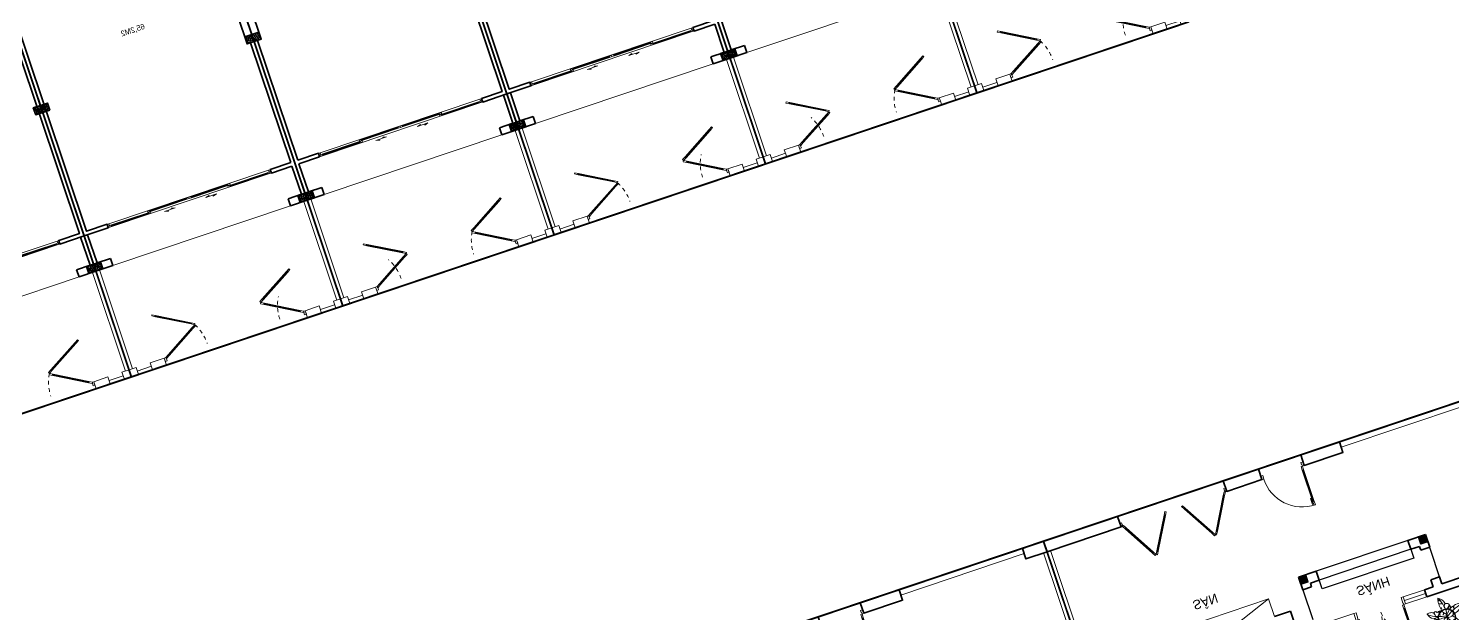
# Model space of a CAD drawing. Header units: metres. Extents: x 568336 to 569219, y 2065964 to 2066430.
# Drawn here: x 568535.87 to 568574.19, y 2066156.67 to 2066172.41 of the extents above; entities that cross this region are included whole.
import ezdxf

# ---------------------------------------------------------------- set-up
doc = ezdxf.new("R2010")
doc.units = ezdxf.units.M
for name, pattern in [('$AUDIT_BAD_LTYPE2', [0]), ('CENTER', [2, 1.25, -0.25, 0.25, -0.25]), ('HIDDEN', [0.375, 0.25, -0.125])]:
    doc.linetypes.add(name, pattern=pattern)
doc.layers.get('0').update_dxf_attribs({"linetype": 'CONTINUOUS'})
for name, color, linetype, lineweight in [('-CONCRETE', 1, 'CONTINUOUS', 35), ('-DIM', 9, 'CONTINUOUS', 13), ('-DOOR', 137, 'CONTINUOUS', 9), ('-HATCH', 8, 'CONTINUOUS', 5), ('-KH', 143, 'CONTINUOUS', 13), ('-LINE1', 7, 'CONTINUOUS', 18), ('-RANH GIOI KHU DAT', 12, 'CENTER', 18), ('-STEEL1', 1, 'CONTINUOUS', 35), ('-TEXT', 7, 'CONTINUOUS', 15), ('-WALL', 4, 'CONTINUOUS', 35), ('A-Cay', 75, 'CONTINUOUS', 5), ('TEXT25', 2, 'CONTINUOUS', 13)]:
    doc.layers.add(name, color=color, linetype=linetype, lineweight=lineweight)
doc.layers.add('SOLO', color=7, linetype='CONTINUOUS')
doc.styles.add('T1', font='', dxfattribs={"height": 200})
doc.styles.get('T1').set_extended_font_data('VNgeometric Light')

# ---------------------------------------------------------------- blocks, each defined once
blk = doc.blocks.new('*U118')
at = {"color": 8, "ltscale": 100}
for p, q in [((50, 100), (4580, 100)), ((50, 0), (4580, 0))]:
    blk.add_line(p, q, dxfattribs=at)
at = {"ltscale": 100}
for p, q in [((105, 45), (1148, 45)), ((1148, 10), (105, 10)), ((1218, 90), (2245, 90)), ((2245, 55), (1218, 55)), ((3413, 90), (2385, 90)), ((2385, 55), (3413, 55)), ((4525, 45), (3483, 45)), ((3483, 10), (4525, 10))]:
    blk.add_line(p, q, dxfattribs=at)
for points in [[(50, 100), (0, 100), (0, 0), (50, 0), (50, 10), (35, 10), (35, 45), (50, 45)], [(4630, 0), (4580, 0), (4580, 10), (4595, 10), (4595, 45), (4580, 45), (4580, 100), (4630, 100)]]:
    blk.add_lwpolyline(points, close=True)
for points in [[(105, 32), (95, 32), (95, 22), (105, 22), (105, 10), (35, 10), (35, 45), (105, 45)], [(1148, 90), (1218, 90), (1218, 77), (1208, 77), (1208, 67), (1218, 67), (1218, 55), (1148, 55)], [(1218, 10), (1148, 10), (1148, 22), (1158, 22), (1158, 32), (1148, 32), (1148, 45), (1218, 45)], [(2245, 67), (2255, 67), (2255, 77), (2245, 77), (2245, 90), (2315, 90), (2315, 55), (2245, 55)], [(2385, 67), (2375, 67), (2375, 77), (2385, 77), (2385, 90), (2315, 90), (2315, 55), (2385, 55)], [(3483, 90), (3413, 90), (3413, 77), (3423, 77), (3423, 67), (3413, 67), (3413, 55), (3483, 55)], [(3413, 10), (3483, 10), (3483, 22), (3473, 22), (3473, 32), (3483, 32), (3483, 45), (3413, 45)], [(4525, 32), (4535, 32), (4535, 22), (4525, 22), (4525, 10), (4595, 10), (4595, 45), (4525, 45)]]:
    blk.add_lwpolyline(points, close=True, dxfattribs=at)
at = {"color": 8, "ltscale": 100}
for points in [[(1158, 32), (1158, 22), (95, 22), (95, 32)], [(1208, 67), (1208, 77), (2255, 77), (2255, 67)], [(3423, 67), (3423, 77), (2375, 77), (2375, 67)], [(3473, 32), (3473, 22), (4535, 22), (4535, 32)]]:
    blk.add_lwpolyline(points, close=True, dxfattribs=at)
for points in [[(1677, -65), (1677, -90), (1577, -65), (1877, -65), (1777, -40), (1777, -65)], [(2954, -65), (2954, -90), (3054, -65), (2754, -65), (2854, -40), (2854, -65)]]:
    blk.add_lwpolyline(points)
blk = doc.blocks.new('18x35')
at = {"layer": '-HATCH'}
h = blk.add_hatch(dxfattribs=at)
h.set_pattern_fill('CHAU-01', color=256, scale=10, pattern_type=2)
h.set_pattern_definition([(50, (0, 0), (71.726018, -6.275213), [7.5, -82.5]), (355, (0, 0), (-13.875133, 75.219213), [6, -66]), (100.4514, (5.98, -0.52), (57.85094, 68.943954), [6.37402, -70.11421]), (46.1842, (0, 20), (106.724105, -16.5519), [11.25, -123.75]), (96.6356, (8.89, 18.62), (93.46627, 97.41179), [9.56103, -105.1713]), (351.1842, (0, 20), (93.4662, 97.41186), [9, -99]), (21, (10, 15), (59.690705, -40.26189), [7.5, -82.5]), (326, (10, 15), (24.331533, 72.515005), [6, -66]), (71.4514, (14.974, 11.645), (84.022263, 32.25305), [6.37402, -70.11421]), (37.5, (0, 0), (1.2159855, 33.2893854), [0, -65.2, 0, -67, 0, -66.25]), (7.5, (0, 0), (26.306954, 39.441171), [0, -38.2, 0, -63.7, 0, -25.25]), (327.5, (-22.3, 0), (53.3822436, -2.255487), [0, -25, 0, -78, 0, -103.5]), (317.5, (-32.3, 0), (58.318617, 10.010498), [0, -32.5, 0, -51.8, 0, -73.5]), (45, (0, 0), (-30.052038, 30.052038), []), (45, (0, 12.25), (-30.052038, 30.052038), [])])
h.paths.add_polyline_path([(96508, 47993), (96508, 47793), (96708, 47793), (96708, 47993)])
at = {"layer": '-STEEL1'}
blk.add_lwpolyline([(96508, 47793), (96708, 47793), (96708, 47993), (96508, 47993)], close=True, dxfattribs=at)
blk = doc.blocks.new('M1-T1')
at = {"layer": '-CONCRETE', "color": 1, "linetype": 'HIDDEN', "ltscale": 10, "const_width": 50}
blk.add_lwpolyline([(191582, 50952), (197582, 50952), (197582, 30952), (191582, 30952)], close=True, dxfattribs=at)
at = {"layer": '-LINE1', "lineweight": 18}
for p, q in [((191582, 34952), (191582, 30952)), ((197582, 34952), (197582, 30952)), ((191681, 31152), (191681, 33952)), ((197482, 31152), (197482, 33952)), ((191782, 31052), (192182, 31052)), ((192582, 31052), (192582, 31152)), ((196982, 31052), (197382, 31052))]:
    blk.add_line(p, q, dxfattribs=at)
at = {"layer": '-LINE1'}
blk.add_line((192062, 33952), (197102, 33952), dxfattribs=at)
at = {"layer": '-LINE1', "lineweight": 18}
for points in [[(191582, 50952), (197582, 50952), (197582, 30952), (191582, 30952)], [(191582, 30952), (191782, 30952), (191782, 31152), (191582, 31152)], [(192182, 30952), (192582, 30952), (192582, 31152), (192182, 31152)], [(196582, 30952), (196982, 30952), (196982, 31152), (196582, 31152)], [(197382, 30952), (197582, 30952), (197582, 31152), (197382, 31152)]]:
    blk.add_lwpolyline(points, close=True, dxfattribs=at)
at = {"layer": '-WALL'}
for p, q in [((191582, 43152), (191582, 34952)), ((191782, 38652), (191782, 43152)), ((191682, 35052), (191682, 38452)), ((191582, 34952), (191582, 33952)), ((191681, 34952), (192267, 34952)), ((191681, 34152), (191681, 34952)), ((192267, 35052), (191682, 35052)), ((192267, 34952), (192267, 35052)), ((196897, 34952), (196897, 35052)), ((197582, 34952), (197482, 34952)), ((197482, 34952), (197482, 34152)), ((197582, 33952), (197582, 34952)), ((192062, 34152), (191681, 34152)), ((192062, 34152), (192062, 33952)), ((197102, 34152), (197482, 34152)), ((197102, 33952), (197102, 34152)), ((192062, 33952), (191582, 33952)), ((197102, 33952), (197582, 33952))]:
    blk.add_line(p, q, dxfattribs=at)
blk.add_lwpolyline([(196732, 48952), (197582, 48952), (197582, 34952), (196897, 34952), (196897, 35052), (197481, 35052), (197481, 48752), (196732, 48752), (196732, 48952)], dxfattribs=at)
at = {"ltscale": 100}
for p, q in [((193557, 31792), (192708, 32282)), ((192726, 32312), (193575, 31822)), ((196438, 32312), (195589, 31822)), ((195606, 31792), (196455, 32282)), ((193557, 31692), (192708, 31202)), ((192726, 31172), (193575, 31662)), ((196438, 31172), (195589, 31662)), ((195606, 31692), (196455, 31202))]:
    blk.add_line(p, q, dxfattribs=at)
for points in [[(192720, 32302), (192711, 32307), (192706, 32298), (192715, 32293), (192708, 32282), (192622, 32332), (192639, 32362), (192726, 32312)], [(196444, 32301), (196453, 32306), (196458, 32298), (196449, 32293), (196455, 32282), (196542, 32332), (196524, 32362), (196438, 32312)], [(193644, 31742), (193557, 31792), (193563, 31803), (193572, 31798), (193577, 31807), (193568, 31812), (193575, 31822), (193661, 31772)], [(195520, 31742), (195606, 31792), (195600, 31803), (195592, 31798), (195587, 31806), (195595, 31811), (195589, 31822), (195502, 31772)], [(193644, 31742), (193557, 31692), (193563, 31681), (193572, 31686), (193577, 31678), (193568, 31673), (193575, 31662), (193661, 31712)], [(195520, 31742), (195606, 31692), (195600, 31681), (195592, 31686), (195587, 31678), (195595, 31673), (195589, 31662), (195502, 31712)], [(192632, 31117), (192622, 31117), (192622, 31152), (192582, 31152), (192582, 31052), (192632, 31052)], [(192720, 31183), (192711, 31178), (192706, 31186), (192715, 31191), (192708, 31202), (192622, 31152), (192639, 31122), (192726, 31172)], [(196444, 31183), (196453, 31178), (196458, 31186), (196449, 31191), (196455, 31202), (196542, 31152), (196524, 31122), (196438, 31172)], [(196532, 31117), (196542, 31117), (196542, 31152), (196582, 31152), (196582, 31052), (196532, 31052)]]:
    blk.add_lwpolyline(points, close=True, dxfattribs=at)
at = {"color": 8, "ltscale": 100}
for points in [[(193577, 31807), (193572, 31798), (192706, 32298), (192711, 32307)], [(195587, 31806), (195592, 31798), (196458, 32298), (196453, 32306)], [(193577, 31678), (193572, 31686), (192706, 31186), (192711, 31178)], [(195587, 31678), (195592, 31686), (196458, 31186), (196453, 31178)]]:
    blk.add_lwpolyline(points, close=True, dxfattribs=at)
at = {"color": 8, "linetype": 'HIDDEN', "ltscale": 10}
for centre, start, end in [((192122, 31152), 0, 30), ((196542, 31152), 150, 180)]:
    blk.add_arc(centre, 1180, start, end, dxfattribs=at)
blk.add_arc((193124, 31442), 580, 210, 213.4596)
at = {"layer": '-STEEL1'}
for p in [(95074, -9341), (100874, -9341), (95074, -13841), (100874, -13841)]:
    blk.add_blockref('18x35', p, dxfattribs=at)
blk.add_blockref('*U118', (192267, 34952))
at = {"layer": 'TEXT25', "style": 'T1'}
blk.add_text('65,2M2', height=150, rotation=360, dxfattribs=at).set_placement((194244, 39712))
blk = doc.blocks.new('t1$0$D11')
at = {"linetype": '$AUDIT_BAD_LTYPE2'}
for p, q in [((70, 100), (70, 1000)), ((90, 1000), (90, 100))]:
    blk.add_line(p, q, dxfattribs=at)
for points in [[(50, 1000), (90, 1000), (90, 1100), (50, 1100), (50, 1000)], [(50, 1003), (50, 100)], [(50, 100), (90, 100), (90, 0), (50, 0), (50, 100)]]:
    blk.add_lwpolyline(points)
for points in [[(118, 895), (118, 1064), (90, 1064), (90, 1036), (113, 1036), (113, 895)], [(0, 0), (50, 0), (50, -40), (60, -40), (60, -100), (0, -100)], [(1200, 0), (1150, 0), (1150, -40), (1140, -40), (1140, -100), (1200, -100)]]:
    blk.add_lwpolyline(points, close=True)
at = {"linetype": '$AUDIT_BAD_LTYPE2', "ltscale": 0.3}
blk.add_arc((50, 0), 1100, 0, 90, dxfattribs=at)
blk = doc.blocks.new('*U221')
for p, q in [((-1310, 550), (-1350, 550)), ((-1330, 100), (-1330, 550)), ((-90, 550), (-50, 550)), ((-70, 100), (-70, 550)), ((-1310, 100), (-1350, 100)), ((-90, 100), (-50, 100))]:
    blk.add_line(p, q)
for points in [[(-1350, 0), (-1310, 0), (-1310, 650), (-1350, 650)], [(-50, 0), (-90, 0), (-90, 650), (-50, 650)], [(-1400, -200), (-1340, -200), (-1340, -40), (-1350, -40), (-1350, 0), (-1400, 0)], [(0, -200), (-60, -200), (-60, -40), (-50, -40), (-50, 0), (0, 0)]]:
    blk.add_lwpolyline(points, close=True)
at = {"linetype": 'HIDDEN', "ltscale": 0.1}
for centre, start, end in [((-1350, 0), 0, 90), ((-50, 0), 90, 180)]:
    blk.add_arc(centre, 650, start, end, dxfattribs=at)
blk = doc.blocks.new('A$C5C575821')
at = {"layer": '-CONCRETE'}
h = blk.add_hatch(color=256, dxfattribs=at)
h.dxf.hatch_style = 1
h.paths.add_polyline_path([(0, 200), (0, 0), (200, 0), (200, 200)])
blk.add_lwpolyline([(0, 0), (200, 0), (200, 200), (0, 200)], close=True, dxfattribs=at)
blk = doc.blocks.new('LUOI M1')
at = {"layer": '-WALL'}
for p in [(-200, 13100), (4600, 13100), (8100, 13100), (-200, 9400), (4600, 9400), (8100, 9400), (-200, 5600), (4600, 5600), (8100, 5600), (-200, -200), (4600, -200), (8100, -200)]:
    blk.add_blockref('A$C5C575821', p, dxfattribs=at)
blk = doc.blocks.new('mb-cay16')
for p, q in [((131, 565), (69, 607)), ((79, 629), (131, 565)), ((-612, 395), (-475, 368)), ((-475, 368), (-605, 366)), ((-490, 209), (-374, 255)), ((-374, 255), (-461, 192)), ((-433, 528), (-402, 389)), ((-402, 389), (-403, 519)), ((-346, 111), (-191, 154)), ((-191, 154), (-338, 93)), ((-113, 139), (-112, 254)), ((-113, 139), (-91, 231)), ((76, 249), (-23, 300)), ((-12, 331), (76, 249)), ((195, 106), (117, 106)), ((117, 106), (180, 78)), ((247, 422), (149, 395)), ((149, 395), (242, 402)), ((231, 524), (166, 464)), ((166, 464), (244, 504)), ((260, 6), (450, 8)), ((395, -26), (260, 6)), ((323, 141), (303, 240)), ((334, 245), (323, 141)), ((409, 179), (522, 284)), ((448, 268), (409, 179)), ((532, 87), (448, 120)), ((448, 120), (574, 92)), ((693, 264), (615, 197)), ((615, 197), (723, 244)), ((-400, -385), (-364, -279)), ((-312, -137), (-374, -96)), ((-364, -279), (-356, -378)), ((-312, -77), (-291, -67)), ((-312, -142), (-312, -77)), ((-291, -67), (-286, -129)), ((-286, -129), (-267, -55)), ((-262, -431), (-77, -321)), ((-77, -321), (-253, -484)), ((-111, -563), (-53, -498)), ((-53, -498), (-105, -588)), ((36, -233), (100, -165)), ((100, -165), (61, -263)), ((115, -424), (62, -449)), ((62, -449), (119, -456)), ((218, -196), (205, -361)), ((237, -357), (218, -196)), ((485, -134), (354, -151)), ((354, -151), (513, -157)), ((410, -375), (385, -251)), ((385, -251), (430, -368)), ((128, -621), (24, -595)), ((24, -595), (128, -650)), ((120, -758), (65, -741)), ((65, -741), (116, -789))]:
    blk.add_line(p, q)
for centre, radius, start, end in [((-979, 594), 1130, 330.6725, 3.641), ((672, 341), 659, 156.2013, 167.6168), ((672, 341), 659, 146.019, 154.0763), ((103, 601), 111, 7.5431, 78.0474), ((371, 601), 160, 174.7063, 208.789), ((-329, 448), 288, 161.2206, 190.4639), ((-329, 448), 288, 196.4071, 234.1871), ((-592, -284), 825, 78.825, 90.6697), ((-1567, -1154), 1923, 36.7035, 57.4695), ((-428, 307), 116, 233.2325, 237.5887), ((-428, 307), 116, 255.929, 267.091), ((-423, 137), 55.6, 24.2055, 101.4054), ((-592, -284), 825, 67.6949, 76.7945), ((21, 337), 432, 204.2055, 211.5513), ((21, 337), 432, 213.4357, 237.8387), ((-446, 225), 304, 15.845, 56.6107), ((-65, 333), 91.7, 195.845, 230.5606), ((-339, 0), 339, 47.9514, 50.5606), ((-339, 0), 339, 354.6008, 42.9255), ((1597, -159), 1682, 164.075, 168.4284), ((-120, 252), 347, 286.6838, 329.891), ((1597, -159), 1682, 162.73, 163.0792), ((-1650, 851), 1718, 342.73, 347.6168), ((2154, -4834), 5268, 107.3413, 112.3058), ((-120, 252), 347, 335.1428, 8.1671), ((932, 225), 712, 165.6239, 173.8497), ((-317, 3808), 3622, 278.6352, 279.8665), ((129, 455), 123, 344.0084, 22.936), ((932, 225), 712, 164.0084, 164.1101), ((-317, 3808), 3622, 280.3581, 282.1977), ((222, 322), 389, 305.9962, 321.846), ((-317, 3808), 3622, 283.398, 283.5483), ((583, 70), 223, 60.4468, 103.5483), ((501, 377), 294, 284.4707, 323.1477), ((710, 220), 32.6, 323.1477, 55.438), ((-695, -345), 48.9, 135.0207, 258.407), ((-116, -923), 867, 107.2231, 135.0207), ((-570, 293), 699, 259.5557, 284.077), ((-1002, 1224), 1607, 281.5143, 307.8151), ((-514, 139), 540, 287.0409, 341.5638), ((-107, -353), 338, 71.7274, 118.1939), ((-28, -420), 234, 157.0771, 182.7473), ((-197, -468), 57.9, 196.0589, 237.7317), ((-28, -420), 234, 195.99, 196.0589), ((-51, -236), 332, 237.7317, 259.8031), ((1131, -297), 1182, 173.2497, 205.5927), ((808, 380), 986, 210.5659, 218.4214), ((-127, -1432), 1327, 53.4555, 85.594), ((376, -5410), 5352, 91.6804, 93.9771), ((808, 380), 986, 220.6948, 225.7556), ((205, -352), 101, 159.0815, 190.5201), ((-1182, -610), 1311, 8.17, 10.5201), ((-1182, -610), 1311, 1.7556, 6.7346), ((205, -239), 122, 225.7556, 269.9757), ((233, -520), 459, 57.0713, 91.6804), ((205, -239), 122, 285.2069, 289.7369), ((544, -1184), 882, 107.1013, 109.7369), ((222, 322), 389, 277.7731, 296.4251), ((290, -359), 18.4, 357.8128, 107.1013), ((341, -361), 32.2, 177.8128, 248.0461), ((357, -321), 74.9, 248.0461, 310.8614), ((432, -409), 40.5, 122.9882, 130.8614), ((432, -409), 40.5, 45.3238, 92.9093), ((541, -299), 114, 225.3238, 268.3174), ((233, -520), 459, 17.5149, 52.2403), ((560, 349), 762, 268.3174, 278.1257), ((666, -393), 12.2, 278.1257, 73.0687), ((272, -512), 385, 191.4146, 242.8877), ((-875, -604), 1004, 345.5239, 349.5865), ((-875, -604), 1004, 351.2018, 357.3602), ((-875, -604), 1004, 358.99, 1.9297)]:
    blk.add_arc(centre, radius, start, end)
blk = doc.blocks.new('A$C617b7985')
at = {"layer": '-DOOR'}
for p, q in [((50, 187), (540, 1035)), ((570, 1018), (80, 169)), ((670, 1018), (1160, 169)), ((1191, 187), (701, 1035)), ((1281, 0), (1281, 100))]:
    blk.add_line(p, q, dxfattribs=at)
for points in [[(556, 1038), (564, 1033), (64, 167), (56, 172)], [(620, 1104), (570, 1018), (559, 1024), (564, 1033), (556, 1038), (551, 1029), (540, 1035), (590, 1122)], [(620, 1104), (670, 1018), (681, 1024), (676, 1033), (685, 1038), (690, 1029), (701, 1035), (651, 1122)], [(685, 1038), (676, 1033), (1176, 167), (1185, 172)], [(61, 180), (56, 172), (64, 167), (69, 175), (80, 169), (30, 83), (0, 100), (50, 187)], [(1180, 180), (1185, 172), (1176, 167), (1171, 175), (1160, 169), (1210, 83), (1241, 100), (1191, 187)], [(1231, 65), (1241, 65), (1241, 100), (1281, 100), (1281, 0), (1231, 0)]]:
    blk.add_lwpolyline(points, close=True, dxfattribs=at)
blk = doc.blocks.new('BT1-T1')
at = {"layer": '-DOOR'}
for points in [[(200987, 32801), (200387, 32801), (200387, 32601), (200987, 32601)], [(202987, 32801), (202387, 32801), (202387, 32601), (202987, 32601)]]:
    blk.add_lwpolyline(points, close=True, dxfattribs=at)
blk.add_lwpolyline([(202987, 32701), (202387, 32701)], dxfattribs=at)
at = {"layer": '-LINE1', "ltscale": 10}
for p, q in [((193787, 28401), (193787, 31976)), ((206087, 28401), (206087, 31976))]:
    blk.add_line(p, q, dxfattribs=at)
at = {"layer": '-LINE1', "lineweight": 18}
blk.add_line((206087, 28101), (193787, 28102), dxfattribs=at)
at = {"layer": '-LINE1'}
for points in [[(196137, 32001), (196137, 31501), (197537, 32001), (198937, 31501)], [(198937, 32001), (198937, 31501)], [(196137, 31501), (198937, 31501)]]:
    blk.add_lwpolyline(points, dxfattribs=at)
at = {"layer": '-LINE1', "lineweight": 18}
blk.add_lwpolyline([(205587, 28251), (202087, 28251)], dxfattribs=at)
at = {"layer": '-RANH GIOI KHU DAT', "linetype": 'HIDDEN', "ltscale": 10, "const_width": 50}
blk.add_lwpolyline([(193687, 28101), (206187, 28101), (206187, 48101), (193687, 48101)], close=True, dxfattribs=at)
at = {"layer": '-WALL'}
for p, q in [((199387, 32001), (199387, 38601)), ((202987, 32801), (203987, 32801)), ((202987, 32801), (202987, 32601)), ((202987, 32601), (203237, 32601)), ((203237, 32601), (203237, 32401)), ((203487, 32601), (204187, 32601)), ((203487, 32601), (203487, 32401)), ((203237, 32401), (203487, 32401)), ((199387, 32001), (198937, 32001)), ((200137, 31561), (199887, 31561)), ((199887, 31201), (199887, 31561)), ((200137, 31451), (200137, 31561)), ((200137, 31451), (200387, 31451)), ((200387, 31451), (200387, 31201)), ((203237, 31451), (202987, 31451)), ((202987, 31451), (202987, 31201)), ((203237, 31561), (203487, 31561)), ((203237, 31451), (203237, 31561)), ((203487, 31201), (203487, 31561)), ((200387, 31201), (199887, 31201)), ((202987, 31201), (203487, 31201))]:
    blk.add_line(p, q, dxfattribs=at)
for points in [[(195787, 28101), (193687, 28101), (193687, 28401), (195787, 28401)], [(199787, 28101), (198787, 28101), (198787, 28401), (199787, 28401)], [(202087, 28101), (200987, 28101), (200987, 28401), (202087, 28401)], [(206187, 28101), (205587, 28101), (205587, 28401), (206187, 28401)]]:
    blk.add_lwpolyline(points, close=True, dxfattribs=at)
at = {"layer": 'A-Cay'}
for radius in [240, 223]:
    blk.add_circle((203325, 33502), radius, dxfattribs=at)
at = {"layer": 'SOLO'}
for p, q in [((203487, 32601), (203487, 31451)), ((199887, 31561), (199887, 32401)), ((202987, 31451), (200387, 31451)), ((202987, 31201), (200387, 31201))]:
    blk.add_line(p, q, dxfattribs=at)
blk.add_lwpolyline([(202987, 31201), (202987, 31701), (200387, 31701), (200387, 31201)], dxfattribs=at)
at = {"layer": '-CONCRETE', "xscale": -1}
blk.add_blockref('LUOI M1', (203987, 32801), dxfattribs=at)
at = {"layer": '-DOOR', "xscale": -1}
for name, p in [('*U221', (200987, 32801)), ('t1$0$D11', (200987, 28401))]:
    blk.add_blockref(name, p, dxfattribs=at)
at = {"layer": '-WALL'}
for name, p in [('A$C5C575821', (199887, 31201)), ('A$C617b7985', (197507, 28301))]:
    blk.add_blockref(name, p, dxfattribs=at)
at = {"layer": '-WALL', "xscale": -1}
for name, p in [('A$C5C575821', (203487, 31201)), ('A$C617b7985', (197068, 28301))]:
    blk.add_blockref(name, p, dxfattribs=at)
at = {"layer": 'A-Cay', "xscale": -0.7, "yscale": 0.7, "zscale": 0.7}
blk.add_blockref('mb-cay16', (203324, 33525), dxfattribs=at)
at = {"layer": '-TEXT', "color": 2}
for s, p in [('SẢNH', (201246, 31944)), ('SÂN', (196954, 30903))]:
    blk.add_text(s, height=250, dxfattribs=at).set_placement(p)

msp = doc.modelspace()

# ---------------------------------------------------------------- block references
at = {"layer": '-DIM', "yscale": 0.001, "zscale": 0.001}
for p, xscale, rotation in [((568758.557, 2066204.192), -0.001, 18.5516401755757), ((568383.927, 2066078.467), 0.001, 18.55168214049676), ((568747.18, 2066200.374), -0.001, 18.5516401755757), ((568372.551, 2066074.649), 0.001, 18.55168214049676), ((568735.804, 2066196.555), -0.001, 18.5516401755757), ((568361.174, 2066070.83), 0.001, 18.55168214049676)]:
    msp.add_blockref('M1-T1', p, dxfattribs=dict(at, xscale=xscale, rotation=rotation))
at = {"layer": '-KH', "xscale": -0.001, "yscale": 0.001, "zscale": 0.001, "rotation": 198.551499804033}
for p in [(568370.623, 2066123.634), (568358.772, 2066119.657)]:
    msp.add_blockref('BT1-T1', p, dxfattribs=at)

doc.saveas('drawing.dxf')
